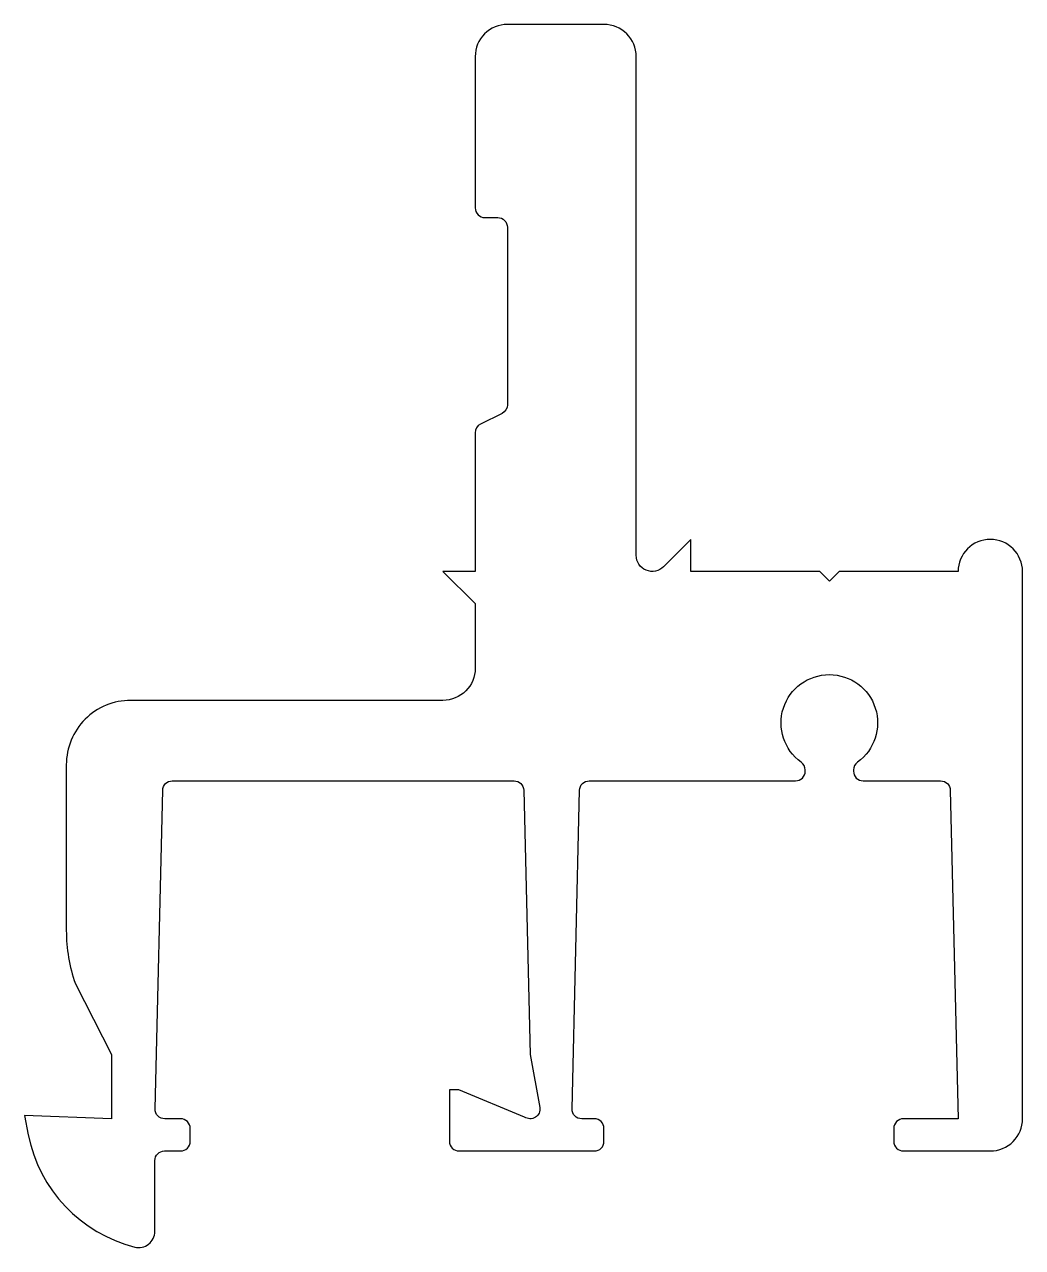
# Model space of a CAD drawing. Extents: x 140.5 to 171.5, y 197 to 235.
import ezdxf

# ---------------------------------------------------------------- set-up
doc = ezdxf.new("R2010")
doc.units = 0
doc.header["$LTSCALE"] = 15
doc.layers.get('0').update_dxf_attribs({"linetype": 'CONTINUOUS'})

msp = doc.modelspace()

# ---------------------------------------------------------------- linework, layer by layer
at = {"color": 0, "linetype": 'CONTINUOUS', "ltscale": 0.05}
msp.add_lwpolyline([(165.238, 218.001), (161.238, 218.001), (161.238, 219.001), (160.392, 218.154, -0.668179), (159.538, 218.508), (159.538, 234.001, 0.414214), (158.538, 235.001), (155.538, 235.001, 0.414214), (154.538, 234.001), (154.538, 229.301, 0.414214), (154.838, 229.001), (155.238, 229.001, -0.414214), (155.538, 228.701), (155.538, 223.186, -0.284079), (155.373, 222.918), (154.704, 222.584, 0.284079), (154.538, 222.315), (154.538, 218.008), (153.538, 218.008), (154.538, 217.008), (154.538, 215.001, -0.414214), (153.538, 214.001), (143.838, 214.001, 0.414214), (141.838, 212.001), (141.838, 206.85, 0.084368), (142.119, 205.199), (143.238, 203.001), (143.238, 201.001), (140.538, 201.104), (140.658, 200.501, 0.289259), (143.966, 197.016, 0.488989), (144.588, 197.501), (144.588, 199.701, -0.414214), (144.888, 200.001), (145.388, 200.001, 0.414214), (145.688, 200.301), (145.688, 200.701, 0.414214), (145.388, 201.001), (144.896, 201.001, -0.421203), (144.596, 201.308), (144.831, 211.208, -0.407258), (145.131, 211.501), (155.745, 211.501, -0.407258), (156.045, 211.208), (156.241, 203.001), (156.541, 201.355, -0.67339), (156.071, 201.056), (154.025, 201.901), (153.738, 201.901), (153.738, 200.301, 0.414214), (154.038, 200.001), (158.238, 200.001, 0.414214), (158.538, 200.301), (158.538, 200.701, 0.414214), (158.238, 201.001), (157.846, 201.001, -0.421203), (157.546, 201.308), (157.781, 211.208, -0.407258), (158.081, 211.501), (164.488, 211.501, 0.414214), (164.788, 211.801), (164.788, 211.839, 0.241531), (164.663, 212.082, -3.106685), (166.413, 212.082, 0.241531), (166.288, 211.839), (166.288, 211.801, 0.414214), (166.588, 211.501), (168.995, 211.501, -0.407258), (169.295, 211.208), (169.538, 201.001), (167.838, 201.001, 0.414214), (167.538, 200.701), (167.538, 200.301, 0.414214), (167.838, 200.001), (170.538, 200.001, 0.414214), (171.538, 201.001), (171.538, 218.001, 1), (169.538, 218.001), (165.838, 218.001), (165.538, 217.701)], format="xyb", close=True, dxfattribs=at)

doc.saveas('drawing.dxf')
